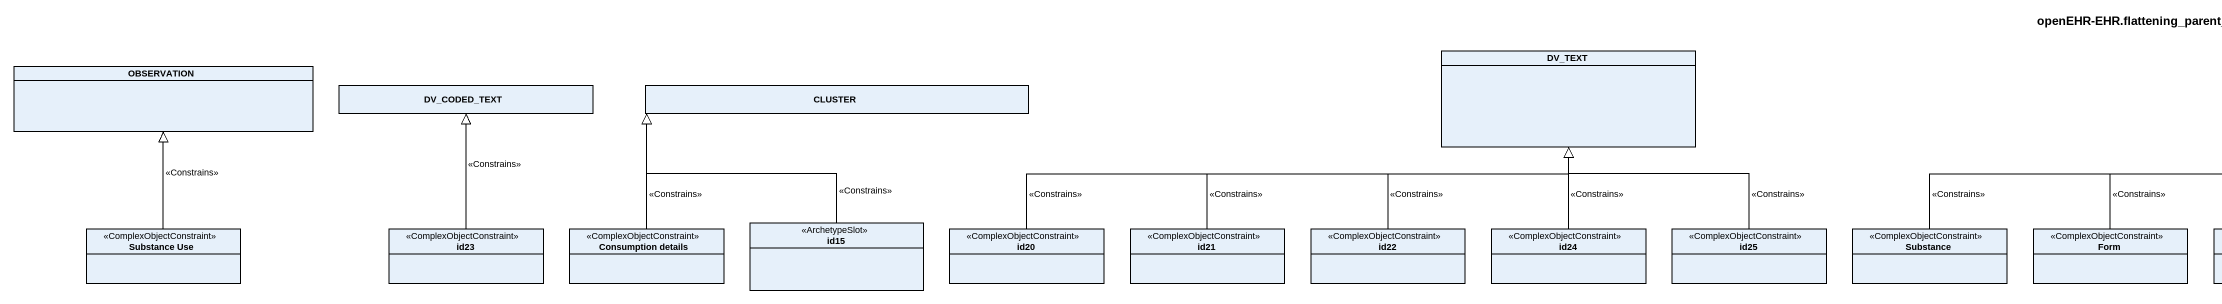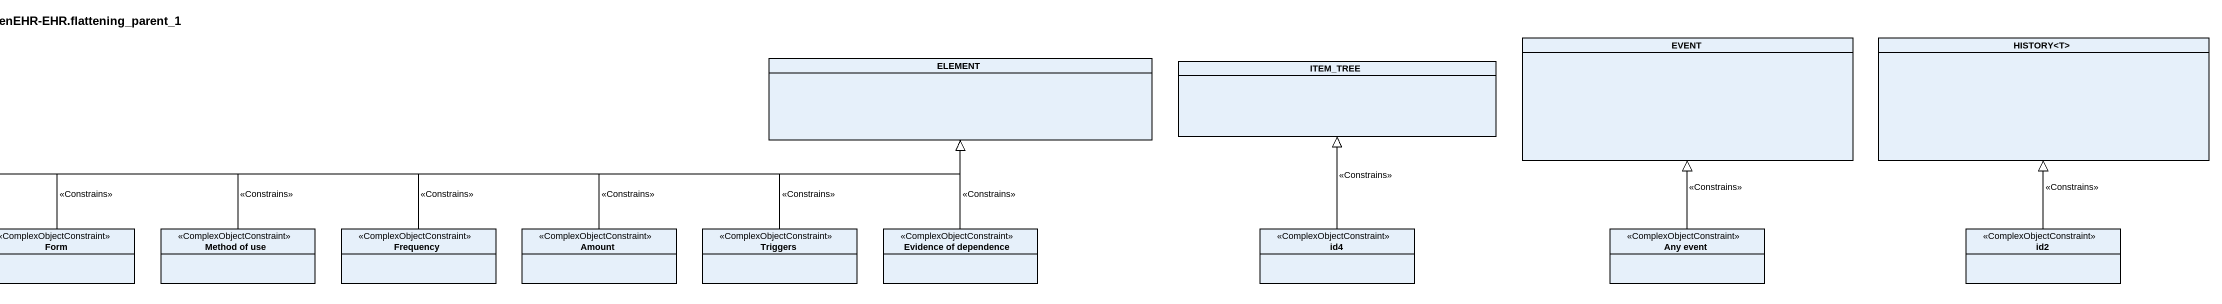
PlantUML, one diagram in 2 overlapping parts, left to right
@startuml
title openEHR-EHR.flattening_parent_1
hide circle
hide empty members
class EVENT
class "HISTORY<T>" as HISTORY_T
class OBSERVATION
class DV_CODED_TEXT
class CLUSTER
class DV_TEXT
class ELEMENT
class ITEM_TREE
class "Substance Use" as Substance_Use <<ComplexObjectConstraint>>
class id23 <<ComplexObjectConstraint>>
class "Consumption details" as Consumption_details <<ComplexObjectConstraint>>
class id15 <<ArchetypeSlot>>
class id20 <<ComplexObjectConstraint>>
class id21 <<ComplexObjectConstraint>>
class id22 <<ComplexObjectConstraint>>
class id24 <<ComplexObjectConstraint>>
class id25 <<ComplexObjectConstraint>>
class Substance <<ComplexObjectConstraint>>
class Form <<ComplexObjectConstraint>>
class "Method of use" as Method_of_use <<ComplexObjectConstraint>>
class Frequency <<ComplexObjectConstraint>>
class Amount <<ComplexObjectConstraint>>
class Triggers <<ComplexObjectConstraint>>
class "Evidence of dependence" as Evidence_of_dependence <<ComplexObjectConstraint>>
class id4 <<ComplexObjectConstraint>>
class "Any event" as Any_event <<ComplexObjectConstraint>>
class id2 <<ComplexObjectConstraint>>
Substance_Use -up-|> OBSERVATION : <<Constrains>>
id23 -up-|> DV_CODED_TEXT : <<Constrains>>
Consumption_details -up-|> CLUSTER : <<Constrains>>
id15 -up-|> CLUSTER : <<Constrains>>
id20 -right-|> DV_TEXT : <<Constrains>>
id21 -right-|> DV_TEXT : <<Constrains>>
id22 -up-|> DV_TEXT : <<Constrains>>
id24 -up-|> DV_TEXT : <<Constrains>>
id25 -up-|> DV_TEXT : <<Constrains>>
Substance -right-|> ELEMENT : <<Constrains>>
Form -right-|> ELEMENT : <<Constrains>>
Method_of_use -right-|> ELEMENT : <<Constrains>>
Frequency -right-|> ELEMENT : <<Constrains>>
Amount -right-|> ELEMENT : <<Constrains>>
Triggers -up-|> ELEMENT : <<Constrains>>
Evidence_of_dependence -up-|> ELEMENT : <<Constrains>>
id4 -up-|> ITEM_TREE : <<Constrains>>
Any_event -up-|> EVENT : <<Constrains>>
id2 -up-|> HISTORY_T : <<Constrains>>
@enduml
